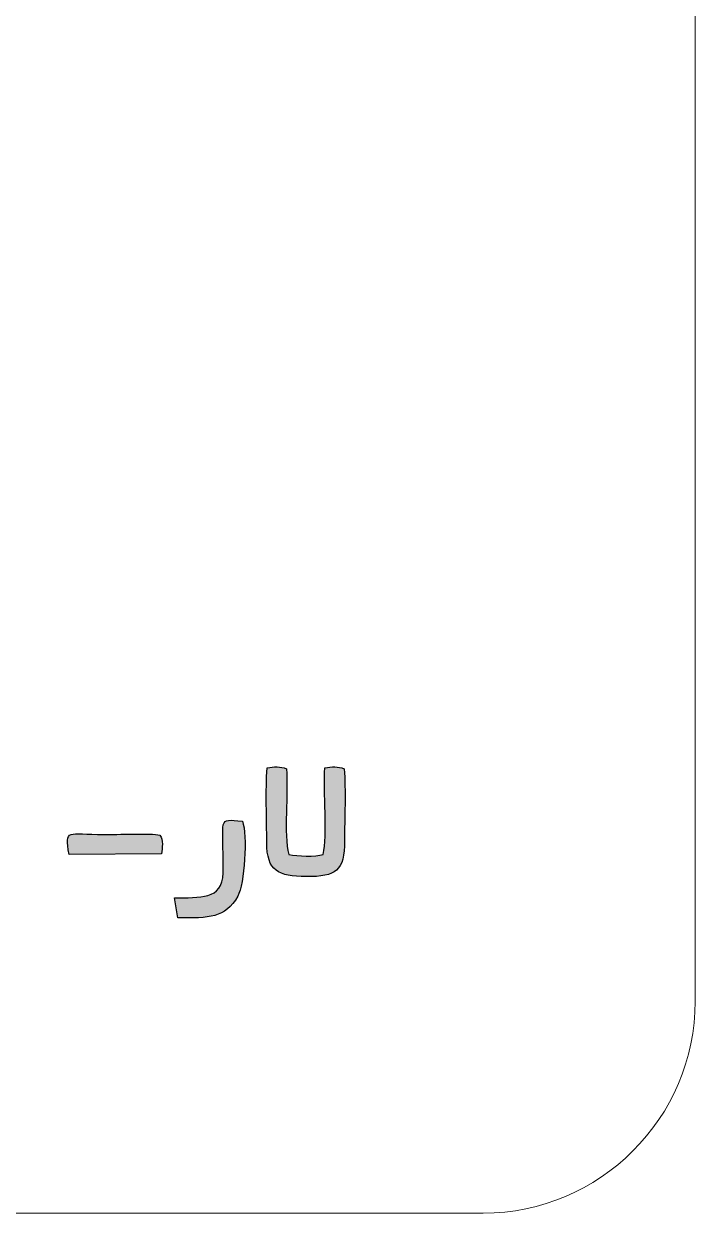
# Model space of a CAD drawing. Header units: millimetres. Extents: x -216.6 to -166.6, y -9 to 71.
# Drawn here: x -176.06 to -166.56, y -9 to 7.84 of the extents above; entities that cross this region are included whole.
import ezdxf

# ---------------------------------------------------------------- set-up
doc = ezdxf.new("R2010")
doc.units = ezdxf.units.MM
doc.header["$MEASUREMENT"] = 0
doc.layers.add('Layer 1', color=7, linetype='Continuous')

msp = doc.modelspace()

# ---------------------------------------------------------------- hatches: boundary and pattern name
at = {"layer": 'Layer 1', "true_color": 0x333333}
h = msp.add_hatch(color=250, dxfattribs=at)
edge = h.paths.add_edge_path()
edge.add_spline(control_points=[(-172.6166, -2.6929), (-172.6422, -3.0149), (-172.6225, -3.4191), (-172.6224, -3.75), (-172.6224, -4.1601), (-172.4577, -4.2321), (-172.0655, -4.2347), (-171.6402, -4.2375), (-171.5215, -4.1542), (-171.522, -3.7265), (-171.5224, -3.4107), (-171.501, -3.012), (-171.5268, -2.7066), (-171.6121, -2.6702), (-171.705, -2.6801), (-171.7997, -2.6929), (-171.8261, -3.0242), (-171.7596, -3.6553), (-171.8228, -3.9201), (-171.9377, -3.9569), (-172.1864, -3.9479), (-172.3124, -3.9226), (-172.3872, -3.6341), (-172.3146, -3.0494), (-172.3435, -2.7066), (-172.4289, -2.6702), (-172.5218, -2.6801), (-172.6166, -2.6929)], knot_values=[0, 0, 0, 0, 0.1111111, 0.1111111, 0.1111111, 0.2222222, 0.2222222, 0.2222222, 0.3333333, 0.3333333, 0.3333333, 0.4444444, 0.4444444, 0.4444444, 0.5555556, 0.5555556, 0.5555556, 0.6666667, 0.6666667, 0.6666667, 0.7777778, 0.7777778, 0.7777778, 0.8888889, 0.8888889, 0.8888889, 1, 1, 1, 1], degree=3, periodic=1)
h = msp.add_hatch(color=250, dxfattribs=at)
edge = h.paths.add_edge_path()
edge.add_spline(control_points=[(-173.8816, -4.8211), (-173.4363, -4.8211), (-173.2141, -4.8261), (-173.0327, -4.512), (-172.9411, -4.3532), (-172.8895, -3.636), (-172.9682, -3.4513), (-173.3353, -3.4203), (-173.2287, -3.3713), (-173.2415, -4.1835), (-173.2476, -4.5713), (-173.5751, -4.5252), (-173.9296, -4.5373), (-173.9296, -4.5373), (-173.8816, -4.8211), (-173.8816, -4.8211)], knot_values=[0, 0, 0, 0, 0.2, 0.2, 0.2, 0.4, 0.4, 0.4, 0.6, 0.6, 0.6, 0.8, 0.8, 0.8, 1, 1, 1, 1], degree=3, periodic=1)
h = msp.add_hatch(color=250, dxfattribs=at)
edge = h.paths.add_edge_path()
edge.add_spline(control_points=[(-174.1347, -3.6473), (-174.2616, -3.6177), (-174.7512, -3.6391), (-174.9241, -3.6391), (-175.4491, -3.6391), (-175.4823, -3.543), (-175.4212, -3.9213), (-175.4212, -3.9213), (-174.1142, -3.911), (-174.1142, -3.911), (-174.0993, -3.829), (-174.0849, -3.7164), (-174.1347, -3.6473)], knot_values=[0, 0, 0, 0, 0.25, 0.25, 0.25, 0.5, 0.5, 0.5, 0.75, 0.75, 0.75, 1, 1, 1, 1], degree=3, periodic=1)

# ---------------------------------------------------------------- linework, layer by layer
at = {"layer": 'Layer 1', "color": 250, "lineweight": 18}
msp.add_open_spline([(-213.5582, 70.9972), (-213.5582, 70.9972), (-169.5582, 70.9972), (-169.5582, 70.9972), (-167.9082, 70.9972), (-166.5582, 69.6472), (-166.5582, 67.9972), (-166.5582, 67.9972), (-166.5582, -6.0028), (-166.5582, -6.0028), (-166.5582, -7.6528), (-167.9082, -9.0028), (-169.5582, -9.0028), (-169.5582, -9.0028), (-213.5582, -9.0028), (-213.5582, -9.0028), (-215.2082, -9.0028), (-216.5582, -7.6528), (-216.5582, -6.0028), (-216.5582, -6.0028), (-216.5582, 67.9972), (-216.5582, 67.9972), (-216.5582, 69.6472), (-215.2082, 70.9972), (-213.5582, 70.9972)], degree=3, knots=[0, 0, 0, 0, 0.125, 0.125, 0.125, 0.25, 0.25, 0.25, 0.375, 0.375, 0.375, 0.5, 0.5, 0.5, 0.625, 0.625, 0.625, 0.75, 0.75, 0.75, 0.875, 0.875, 0.875, 1, 1, 1, 1], dxfattribs=at)
at = {"layer": 'Layer 1', "color": 250}
for points, knots in [([(-172.6166, -2.6929), (-172.6422, -3.0149), (-172.6225, -3.4191), (-172.6224, -3.75), (-172.6224, -4.1601), (-172.4577, -4.2321), (-172.0655, -4.2347), (-171.6402, -4.2375), (-171.5215, -4.1542), (-171.522, -3.7265), (-171.5224, -3.4107), (-171.501, -3.012), (-171.5268, -2.7066), (-171.6121, -2.6702), (-171.705, -2.6801), (-171.7997, -2.6929), (-171.8261, -3.0242), (-171.7596, -3.6553), (-171.8228, -3.9201), (-171.9377, -3.9569), (-172.1864, -3.9479), (-172.3124, -3.9226), (-172.3872, -3.6341), (-172.3146, -3.0494), (-172.3435, -2.7066), (-172.4289, -2.6702), (-172.5218, -2.6801), (-172.6166, -2.6929)], [0, 0, 0, 0, 0.1111111, 0.1111111, 0.1111111, 0.2222222, 0.2222222, 0.2222222, 0.3333333, 0.3333333, 0.3333333, 0.4444444, 0.4444444, 0.4444444, 0.5555556, 0.5555556, 0.5555556, 0.6666667, 0.6666667, 0.6666667, 0.7777778, 0.7777778, 0.7777778, 0.8888889, 0.8888889, 0.8888889, 1, 1, 1, 1]), ([(-173.8816, -4.8211), (-173.4363, -4.8211), (-173.2141, -4.8261), (-173.0327, -4.512), (-172.9411, -4.3532), (-172.8895, -3.636), (-172.9682, -3.4513), (-173.3353, -3.4203), (-173.2287, -3.3713), (-173.2415, -4.1835), (-173.2476, -4.5713), (-173.5751, -4.5252), (-173.9296, -4.5373), (-173.9296, -4.5373), (-173.8816, -4.8211), (-173.8816, -4.8211)], [0, 0, 0, 0, 0.2, 0.2, 0.2, 0.4, 0.4, 0.4, 0.6, 0.6, 0.6, 0.8, 0.8, 0.8, 1, 1, 1, 1]), ([(-174.1347, -3.6473), (-174.2616, -3.6177), (-174.7512, -3.6391), (-174.9241, -3.6391), (-175.4491, -3.6391), (-175.4823, -3.543), (-175.4212, -3.9213), (-175.4212, -3.9213), (-174.1142, -3.911), (-174.1142, -3.911), (-174.0993, -3.829), (-174.0849, -3.7164), (-174.1347, -3.6473)], [0, 0, 0, 0, 0.25, 0.25, 0.25, 0.5, 0.5, 0.5, 0.75, 0.75, 0.75, 1, 1, 1, 1])]:
    msp.add_open_spline(points, degree=3, knots=knots, dxfattribs=at)

doc.saveas('drawing.dxf')
